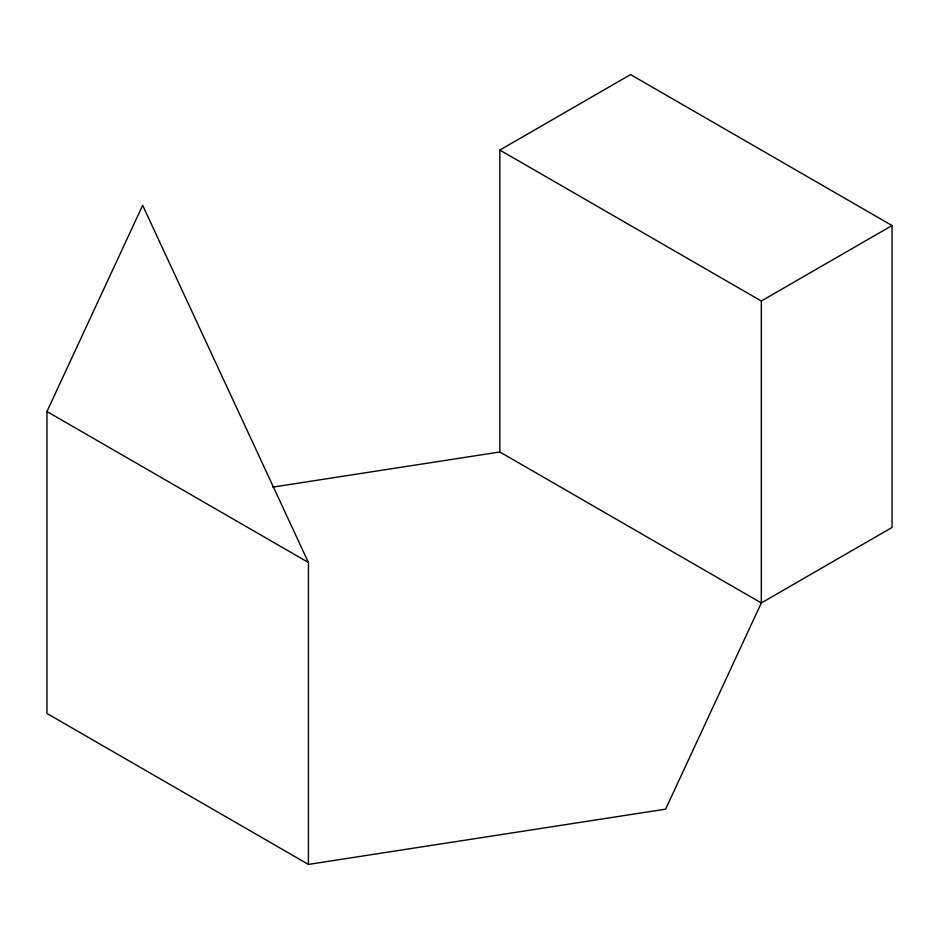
<?xml version="1.0" encoding="UTF-8"?>
<svg xmlns="http://www.w3.org/2000/svg" width="939" height="939" viewBox="0 0 939 939"><rect width="100%" height="100%" fill="white"/><g stroke="black" fill="none" stroke-linecap="round" stroke-linejoin="round"><path stroke-width="1.41" d="M308.426 864.42L46.95 713.464L46.95 411.528L142.658 205.312L308.426 562.496L308.426 864.42L665.61 809.16L761.318 602.944L761.318 301.02L499.841 150.064L499.841 451.988L761.318 602.944L892.05 527.472L892.05 225.536L630.574 74.58L499.841 150.064M761.318 301.02L892.05 225.536M272.803 487.106L499.841 451.988M46.95 411.528L308.426 562.496"/></g></svg>
